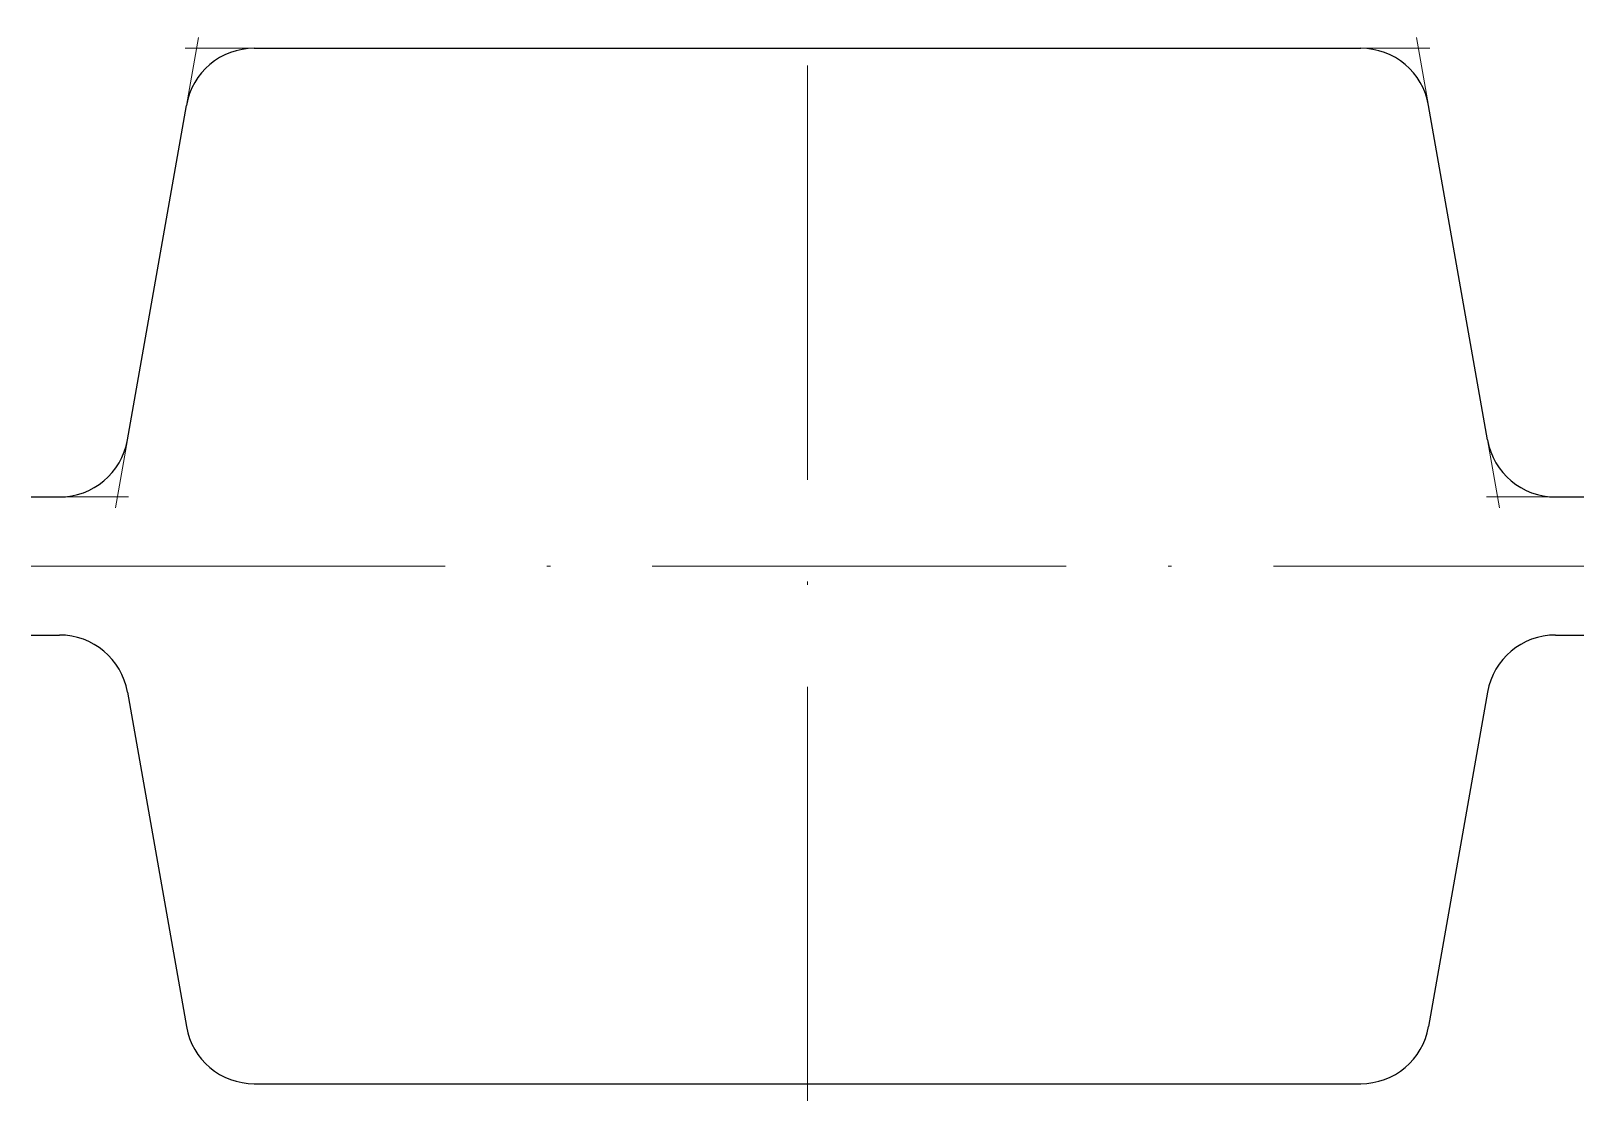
# Model space of a CAD drawing. Header units: millimetres. Extents: x -22.5 to 22.5, y -15.5 to 15.5.
import ezdxf

# ---------------------------------------------------------------- set-up
doc = ezdxf.new("R2010")
doc.units = ezdxf.units.MM
doc.linetypes.add('ACAD_ISO02W100', pattern=[15, 12, -3])
doc.linetypes.add('ACAD_ISO10W100', pattern=[18, 12, -2.95, 0.1, -2.95])
doc.layers.get('0').update_dxf_attribs({"lineweight": 25, "true_color": 0x000000})
doc.layers.add('s', color=7, linetype='ACAD_ISO02W100', lineweight=13, true_color=0x000000)
doc.layers.add('sp', color=7, linetype='ACAD_ISO10W100', lineweight=13, true_color=0x000000)

msp = doc.modelspace()

# ---------------------------------------------------------------- linework, layer by layer
for p, q in [((-16.03, 15), (16.03, 15)), ((-19.709, 3.653), (-17.999, 13.347)), ((19.709, 3.653), (17.999, 13.347)), ((-22.5, 2), (-21.678, 2)), ((21.678, 2), (22.5, 2)), ((-22.5, -2), (-21.678, -2)), ((21.678, -2), (22.5, -2)), ((-19.709, -3.653), (-17.999, -13.347)), ((19.709, -3.653), (17.999, -13.347)), ((-16.03, -15), (16.03, -15))]:
    msp.add_line(p, q)
for centre, start, end in [((-16.03, 13), 90, 170), ((16.03, 13), 10, 90), ((-21.678, 4), 270, 350), ((21.678, 4), 190, 270), ((-21.678, -4), 10, 90), ((21.678, -4), 90, 170), ((-16.03, -13), 190, 270), ((16.03, -13), 270, 350)]:
    msp.add_arc(centre, 2, start, end)
at = {"layer": 's'}
for p, q in [((-17.652, 15.317), (-17.999, 13.347)), ((17.999, 13.347), (17.652, 15.317)), ((-16.03, 15), (-18.03, 15)), ((18.03, 15), (16.03, 15)), ((-20.056, 1.683), (-19.709, 3.653)), ((19.709, 3.653), (20.056, 1.683)), ((-21.678, 2), (-19.678, 2)), ((19.678, 2), (21.678, 2))]:
    msp.add_line(p, q, dxfattribs=at)
at = {"layer": 'sp'}
for p, q in [((0, -15.5), (0, 15.5)), ((-22.5, 0), (22.5, 0))]:
    msp.add_line(p, q, dxfattribs=at)

doc.saveas('drawing.dxf')
